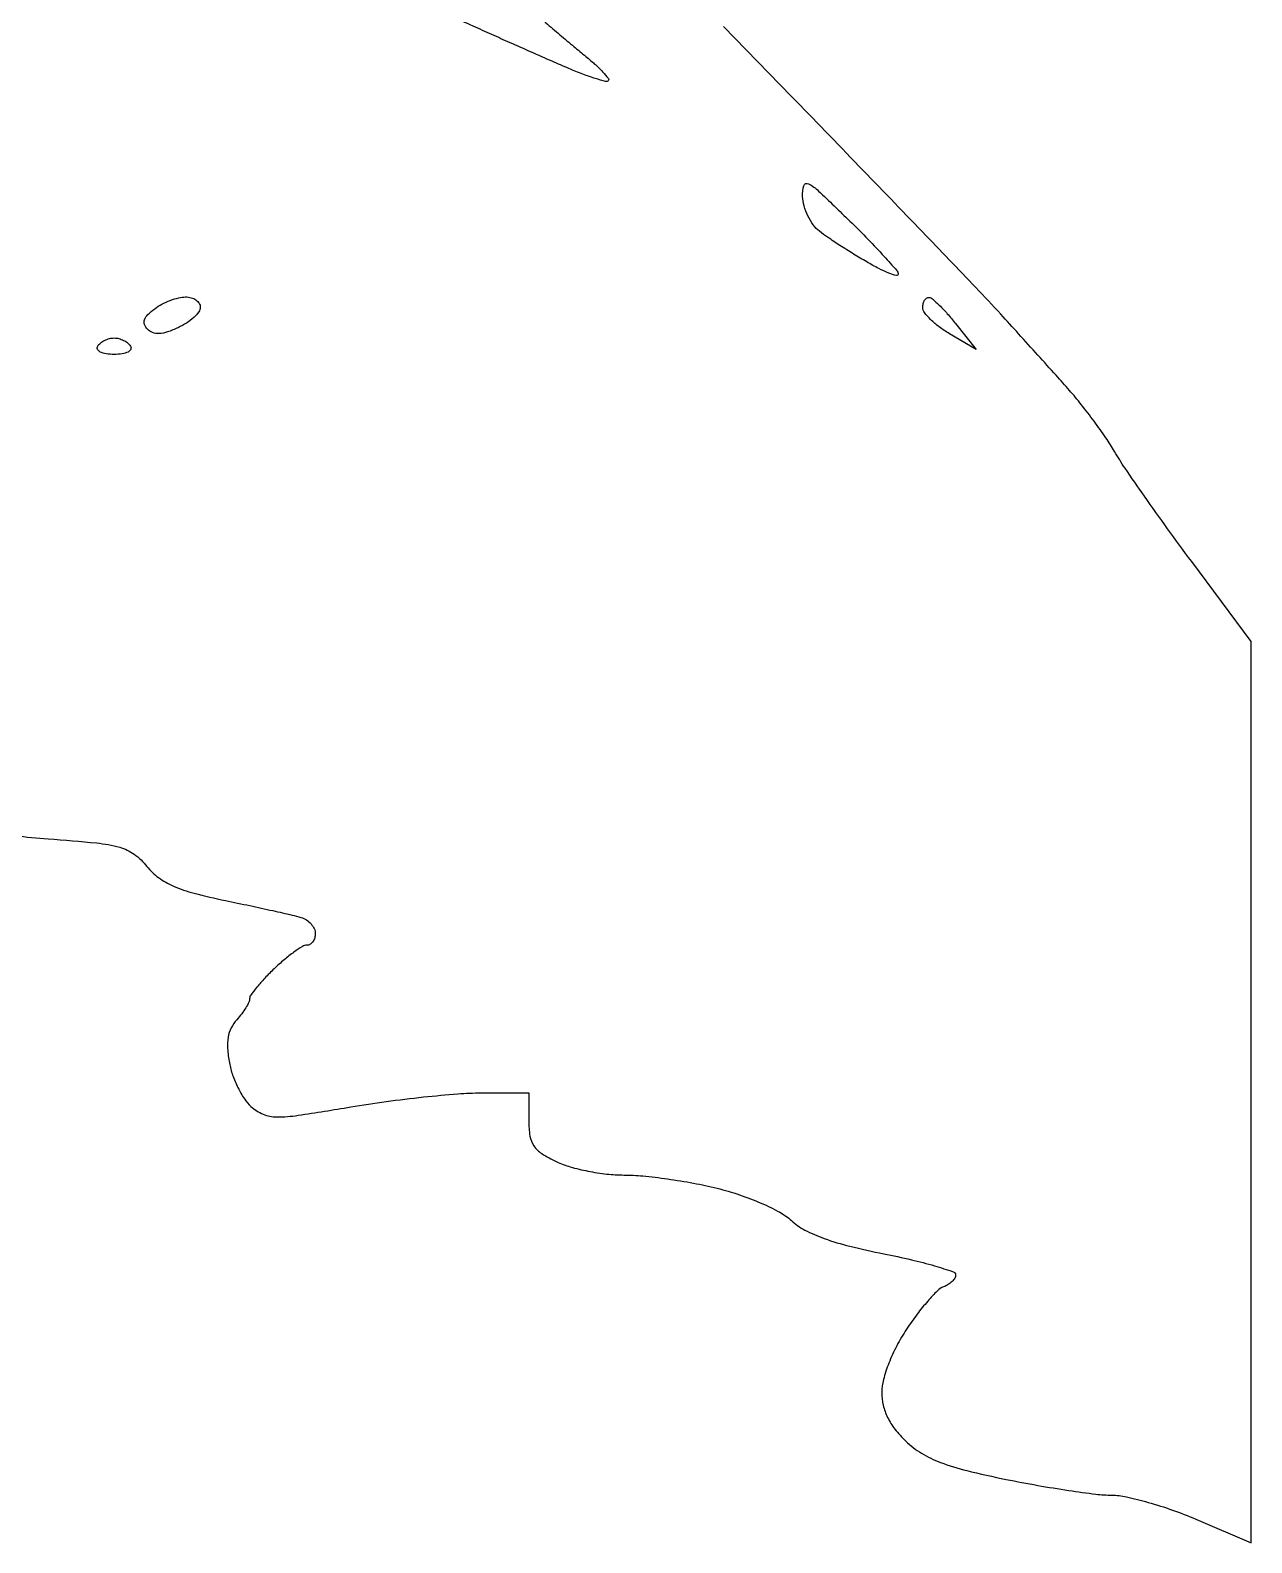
# Model space of a CAD drawing. Extents: x 0 to 102, y 0 to 135.
# Drawn here: x 88.94 to 101.53, y 95.53 to 111.12 of the extents above; entities that cross this region are included whole.
import ezdxf

# ---------------------------------------------------------------- set-up
doc = ezdxf.new("R2010")
doc.units = 0
doc.header["$MEASUREMENT"] = 0

msp = doc.modelspace()

# ---------------------------------------------------------------- linework, layer by layer
for points in [[(94.838633, 112.440451, -0.000002), (94.54195, 112.74577, 0.00077)], [(94.232972, 111.215004, 0.001753), (94.377707, 111.091178, 0.00175), (94.524562, 110.967308, 0.002873), (94.649823, 110.863619, -0.012456), (94.754182, 110.773807, -0.020932), (94.836572, 110.692726, -0.016458), (94.895613, 110.625224, -0.385311), (94.894447, 110.601847, -0.267228), (94.8669, 110.594426, -0.010281), (94.76137, 110.624733, -0.015971), (94.633867, 110.668716, -0.010304), (94.489024, 110.727361, -0.001606), (94.316408, 110.802085, -0.000845), (94.102379, 110.895984, -0.000841), (93.883487, 110.992899, -0.001295), (93.6945, 111.07754, 0.000175), (93.501937, 111.164301, 0.000103), (93.2715, 111.267972, 0.000103), (93.041061, 111.37153, 0.000176)], [(88.782549, 102.81831, 0.010072), (89.122007, 102.786312, -0.005953), (89.623454, 102.743209, -0.043684), (89.859842, 102.698979, -0.088236), (90.009774, 102.626869, -0.068443), (90.141154, 102.501751, 0.06599), (90.260927, 102.386567, 0.055959), (90.413196, 102.298922, 0.038968), (90.627152, 102.225019, 0.013119), (90.948947, 102.1502, -0.001992), (91.201226, 102.097432, -0.002402), (91.437765, 102.045782, -0.002045), (91.636529, 102.000524, -0.016262), (91.72755, 101.976263, -0.069984), (91.784142, 101.950121, -0.067502), (91.83211, 101.909116, -0.072539), (91.864517, 101.860069, -0.110208), (91.8756, 101.810399, -0.068703), (91.869205, 101.764075, -0.085023), (91.850523, 101.724802, -0.099882), (91.822785, 101.698542, -0.140649), (91.79023, 101.6892, 0.137742), (91.74304, 101.675948, 0.01823), (91.65561, 101.618169, 0.02001), (91.554967, 101.539987, 0.015567), (91.45183, 101.447391, 0.013183), (91.354915, 101.349758, 0.01793), (91.273128, 101.256409, 0.014939), (91.21138, 101.175813, 0.157246), (91.1988, 101.136802, -0.11367), (91.190569, 101.101065, -0.024751), (91.159929, 101.045275, -0.024581), (91.117128, 100.98283, -0.021388), (91.066473, 100.921804, 0.069909), (91.008924, 100.836952, 0.071835), (90.977648, 100.740299, 0.059133), (90.971633, 100.623404, 0.02969), (90.990251, 100.476522, 0.038314), (91.023914, 100.351009, 0.030118), (91.078622, 100.221194, 0.030959), (91.144631, 100.106164, 0.063177), (91.212304, 100.027279, 0.085123), (91.338137, 99.94738, 0.098084), (91.477278, 99.919124, 0.039199), (91.700732, 99.935589, 0.003752), (92.240277, 100.022336, -0.008068), (92.605977, 100.0779, -0.006947), (92.991975, 100.124739, -0.007009), (93.34341, 100.157462, -0.020011), (93.58875, 100.166988), (94.0752, 100.1664), (94.0752, 99.879939, 0.038934), (94.087478, 99.722493, 0.11087), (94.127675, 99.62082, 0.102484), (94.209597, 99.541509, 0.030482), (94.362936, 99.456939, 0.041423), (94.502067, 99.404528, 0.020705), (94.685062, 99.360508, 0.020402), (94.879443, 99.330362, 0.028274), (95.055481, 99.3204, -0.024441), (95.249739, 99.310899, -0.010854), (95.504498, 99.280322, -0.010714), (95.773369, 99.236217, -0.014229), (96.015595, 99.183963, -0.021177), (96.246733, 99.116678, -0.021128), (96.471534, 99.030036, -0.021973), (96.662711, 98.936728, -0.063031), (96.7824, 98.850576, 0.067835), (96.921294, 98.752602, 0.033467), (97.119612, 98.665945, 0.025766), (97.384577, 98.585858, 0.012101), (97.73415, 98.508492, -0.009025), (98.017926, 98.447517, -0.014538), (98.256952, 98.384244, -0.008276), (98.449584, 98.323726, -0.323043), (98.4744, 98.289324, -0.13866), (98.465401, 98.257499, -0.061221), (98.437902, 98.223032, -0.053916), (98.39768, 98.191338, -0.048344), (98.350151, 98.167611, 0.104483), (98.287003, 98.126722, 0.017219), (98.187068, 98.020206, 0.018278), (98.076746, 97.88449, 0.015244), (97.969451, 97.732762, 0.025923), (97.867602, 97.560197, 0.026782), (97.78537, 97.379851, 0.028591), (97.730266, 97.211934, 0.065071), (97.713, 97.079824, 0.056432), (97.728092, 96.946527, 0.057858), (97.772589, 96.821165, 0.052572), (97.849056, 96.699661, 0.035029), (97.959682, 96.577719, 0.054697), (98.122006, 96.453112, 0.045209), (98.31799, 96.357216, 0.03126), (98.587938, 96.27306, 0.010154), (98.996032, 96.182063, 0.006176), (99.320072, 96.120841, 0.00646), (99.640714, 96.068614, 0.006229), (99.918682, 96.030552, 0.028246), (100.0818, 96.019582, -0.051189), (100.233583, 96.002364, -0.015503), (100.458667, 95.945788, -0.015352), (100.708596, 95.866291, -0.016146), (100.94895, 95.772805), (101.52, 95.529187), (101.52, 100.175227), (101.52, 104.821267), (100.90665, 105.645183, -0.003459), (100.65858, 105.983275, -0.003682), (100.420389, 106.317816, -0.003504), (100.219617, 106.608558, -0.017012), (100.112594, 106.778006, 0.017515), (100.023081, 106.919418, 0.008929), (99.901372, 107.090908, 0.00886), (99.769452, 107.263436, 0.013129), (99.647294, 107.40942, 0.001933), (99.50859, 107.565383, 0.000827), (99.322043, 107.772824, 0.000818), (99.122477, 107.99328, 0.001077), (98.9397, 108.193658, 0.005179), (98.681645, 108.469548, 0.000695), (98.131931, 109.043586, 0.000803), (97.478321, 109.722035, 0.000676), (96.78385, 110.438644), (96.083092, 111.159786)]]:
    msp.add_lwpolyline(points, format="xyb")
for points in [[(97.382973, 109.155284, -0.005909), (97.573898, 108.964309, -0.008961), (97.734917, 108.79337, -0.004366), (97.866611, 108.645878, -0.179647), (97.881632, 108.606525, -0.496307), (97.863857, 108.592771, -0.027739), (97.786816, 108.618155, -0.025173), (97.682399, 108.665297, -0.01341), (97.558056, 108.733425, -0.006348), (97.422002, 108.815119, -0.005487), (97.281243, 108.904236, -0.00553), (97.155439, 108.987825, -0.015988), (97.070895, 109.0494, -0.071047), (97.007618, 109.114985, -0.043502), (96.952386, 109.207404, -0.042744), (96.912781, 109.310646, -0.057942), (96.896379, 109.409084, -0.084322), (96.909579, 109.519577, -0.472131), (96.957194, 109.539789, -0.070188), (97.062303, 109.464606, -0.003164)], [(90.53817, 108.3726, -0.067395), (90.596616, 108.364686, -0.084585), (90.646053, 108.341536, -0.100285), (90.678987, 108.307174, -0.143606), (90.69054, 108.26685, -0.157738), (90.674701, 108.218916, -0.047968), (90.623174, 108.161095, -0.04272), (90.549347, 108.103602, -0.035385), (90.462137, 108.055333, -0.027927), (90.352195, 108.011556, -0.068688), (90.266947, 107.99552, -0.097454), (90.199793, 108.005361, -0.113931), (90.145547, 108.039878, -0.11501), (90.116111, 108.088084, -0.166901), (90.116682, 108.137513, -0.111533), (90.150424, 108.190802, -0.037109), (90.22092, 108.251395, -0.038189), (90.295018, 108.297797, -0.029559), (90.381852, 108.336996, -0.030319), (90.467764, 108.363978, -0.061)], [(98.19945, 108.367919, -0.163346), (98.234617, 108.353155, -0.014397), (98.306155, 108.286498, -0.017648), (98.388271, 108.199514, -0.012818), (98.473602, 108.097314), (98.684304, 107.831389), (98.410152, 107.993335, -0.027242), (98.3052, 108.063308, -0.034109), (98.216532, 108.139628, -0.036386), (98.153543, 108.211566, -0.163029), (98.136, 108.26394, -0.056846), (98.140702, 108.305161, -0.080363), (98.154638, 108.339306, -0.10348), (98.175268, 108.361268, -0.172708)], [(89.8029, 107.9496, -0.064269), (89.8515, 107.943327, -0.051777), (89.90083, 107.924749, -0.053414), (89.943489, 107.897383, -0.085235), (89.9721, 107.865, -0.259199), (89.973613, 107.832368, -0.162984), (89.945957, 107.804636, -0.081563), (89.886485, 107.786181, -0.034543), (89.8029, 107.7804, -0.034543), (89.719315, 107.786181, -0.081563), (89.659843, 107.804636, -0.162984), (89.632187, 107.832368, -0.259199), (89.6337, 107.865, -0.085235), (89.662311, 107.897383, -0.053414), (89.70497, 107.924749, -0.051777), (89.7543, 107.943327, -0.064269)]]:
    msp.add_lwpolyline(points, format="xyb", close=True)

doc.saveas('drawing.dxf')
